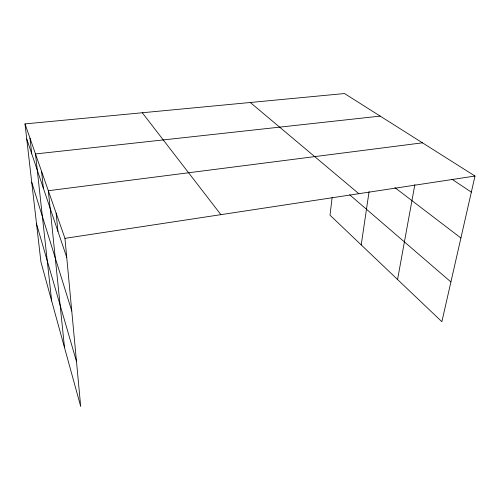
<?xml version="1.0" encoding="UTF-8"?>
<svg xmlns="http://www.w3.org/2000/svg" width="500" height="500" viewBox="0 0 500 500"><rect width="100%" height="100%" fill="white"/><g stroke="black" fill="none" stroke-linecap="round" stroke-linejoin="round"><path stroke-width="0.75" d="M332.125 197.512L330.019 215.212L441.875 321.7L475 176.038L344.506 93.537L25 123.906L40.919 261.881L80.706 406.463L64.956 238.356L25 123.906M361.219 244.913L369.062 191.681M397.562 279.513L414.862 184.556M64.956 238.356L475 176.038M422.469 142.825L48.325 190.725L64.519 347.638M380.2 116.106L35.487 153.95L51.662 300.925M452.006 179.269L471.337 192.138M394.894 187.606L460.906 238.006M250.294 102.494L358.831 193.694M349.65 194.775L450.913 281.944M142.3 112.756L220.894 214.656M26.744 139L66.737 257.394M31.731 182.225L71.762 310.994M36.538 223.912L76.494 361.488M29.994 138.206L31.756 153.85M41.569 171.363L43.369 188.212M56.131 213.081L57.938 231.331"/></g></svg>
